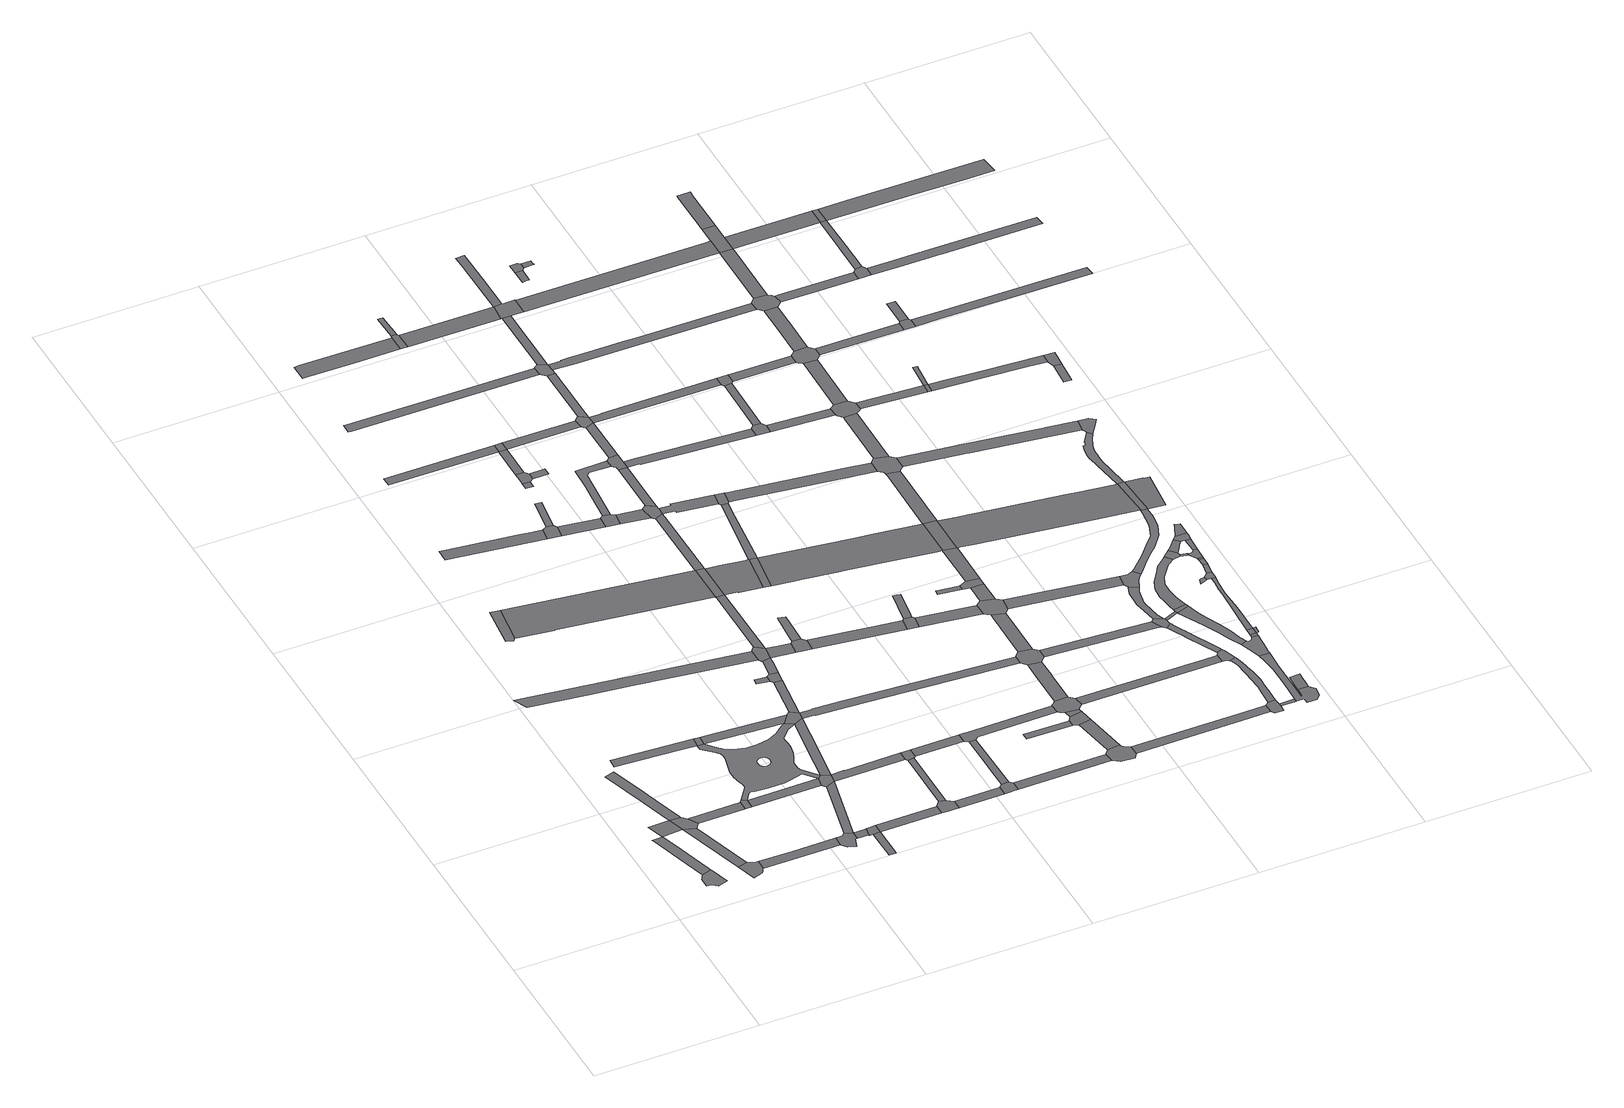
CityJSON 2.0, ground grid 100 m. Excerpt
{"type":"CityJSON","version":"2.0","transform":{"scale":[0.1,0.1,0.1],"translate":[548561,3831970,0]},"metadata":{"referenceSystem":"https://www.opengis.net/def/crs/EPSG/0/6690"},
"CityObjects":{
"road1":{"type":"Road","geometry":[{"type":"MultiSurface","lod":"1","boundaries":[[[0,1,2,3,4,5,6,7,8,9,10,11]]]}]},
"road2":{"type":"Road","attributes":{"RoadStructureAttribute.sectionType":"1"},"geometry":[{"type":"MultiSurface","lod":"1","boundaries":[[[12,13,14,15,16,17,18,19,2,1]]]}]},
"road3":{"type":"Road","attributes":{"RoadStructureAttribute.sectionType":"1"},"geometry":[{"type":"MultiSurface","lod":"1","boundaries":[[[20,21,15,22,23]]]}]},
"road4":{"type":"Road","attributes":{"RoadStructureAttribute.sectionType":"1"},"geometry":[{"type":"MultiSurface","lod":"1","boundaries":[[[24,25,26,27,28,29,30,31,20,32]]]}]},
"road5":{"type":"Road","attributes":{"RoadStructureAttribute.sectionType":"1"},"geometry":[{"type":"MultiSurface","lod":"1","boundaries":[[[23,33,34,35]]]}]},
"road6":{"type":"Road","geometry":[{"type":"MultiSurface","lod":"1","boundaries":[[[20,23,35,36,37,38,39,32]]]}]},
"road7":{"type":"Road","geometry":[{"type":"MultiSurface","lod":"1","boundaries":[[[40,41,42,34,33,43,44,45,46,47,48]]]}]},
"road8":{"type":"Road","attributes":{"RoadStructureAttribute.sectionType":"1"},"geometry":[{"type":"MultiSurface","lod":"1","boundaries":[[[49,50,39,38,51,52]]]}]},
"road9":{"type":"Road","attributes":{"RoadStructureAttribute.sectionType":"1"},"geometry":[{"type":"MultiSurface","lod":"1","boundaries":[[[53,54,55,56,57,58]]]}]},
"road10":{"type":"Road","attributes":{"RoadStructureAttribute.sectionType":"1"},"geometry":[{"type":"MultiSurface","lod":"1","boundaries":[[[59,60,48,47,61,62]]]}]},
"road11":{"type":"Road","geometry":[{"type":"MultiSurface","lod":"1","boundaries":[[[63,52,51,64,65]]]}]},
"road12":{"type":"Road","geometry":[{"type":"MultiSurface","lod":"1","boundaries":[[[66,67,68,69,70,71,72]]]}]},
"road13":{"type":"Road","geometry":[{"type":"MultiSurface","lod":"1","boundaries":[[[58,57,73,74]]]}]},
"road14":{"type":"Road","geometry":[{"type":"MultiSurface","lod":"1","boundaries":[[[75,76,62,61,77,78,79,80,81]]]}]},
"road15":{"type":"Road","attributes":{"RoadStructureAttribute.sectionType":"1"},"geometry":[{"type":"MultiSurface","lod":"1","boundaries":[[[82,65,64,83,84]]]}]},
"road16":{"type":"Road","attributes":{"RoadStructureAttribute.sectionType":"1"},"geometry":[{"type":"MultiSurface","lod":"1","boundaries":[[[85,86,87,88,89,90,91,92,93,94,95,96,97,98,99]]]}]},
"road17":{"type":"Road","attributes":{"RoadStructureAttribute.sectionType":"1"},"geometry":[{"type":"MultiSurface","lod":"1","boundaries":[[[81,80,100,101]]]}]},
"road18":{"type":"Road","geometry":[{"type":"MultiSurface","lod":"1","boundaries":[[[102,103,104,105]]]}]},
"road19":{"type":"Road","attributes":{"RoadStructureAttribute.sectionType":"1"},"geometry":[{"type":"MultiSurface","lod":"1","boundaries":[[[57,106,107,108,109,110,111,112,113,114,115,116,117,118,63,65,119,120,121,122,123,124,125,126,127,128,84,129,130,131,132,133,134,135,136,137,138,139,140,141,142,143,144,145,146,147,148,149,150,151,73],[152,153,154,155,156,157,158,159,160,161,162,163,164,165,166,167,168,169,170,171,172,173,174,175,176,177,178,179,180,181]]]}]},
"road20":{"type":"Road","attributes":{"RoadStructureAttribute.sectionType":"1"},"geometry":[{"type":"MultiSurface","lod":"1","boundaries":[[[182,183,75,81]]]}]},
"road21":{"type":"Road","geometry":[{"type":"MultiSurface","lod":"1","boundaries":[[[184,185,186,187,101,100,188,189,190,102,105,191]]]}]},
"road22":{"type":"Road","attributes":{"RoadStructureAttribute.sectionType":"1"},"geometry":[{"type":"MultiSurface","lod":"1","boundaries":[[[192,74,73,193,194,195,196,197,143,198]]]}]},
"road23":{"type":"Road","geometry":[{"type":"MultiSurface","lod":"1","boundaries":[[[129,84,83,183,182,199]]]}]},
"road24":{"type":"Road","attributes":{"RoadStructureAttribute.sectionType":"1"},"geometry":[{"type":"MultiSurface","lod":"1","boundaries":[[[200,201,202,203,204,205,206,207,208,209]]]}]},
"road25":{"type":"Road","attributes":{"RoadStructureAttribute.sectionType":"1"},"geometry":[{"type":"MultiSurface","lod":"1","boundaries":[[[191,105,210,211]]]}]},
"road26":{"type":"Road","attributes":{"RoadStructureAttribute.sectionType":"1"},"geometry":[{"type":"MultiSurface","lod":"1","boundaries":[[[212,72,71,213,214,215,216,217]]]}]},
"road27":{"type":"Road","attributes":{"RoadStructureAttribute.sectionType":"1"},"geometry":[{"type":"MultiSurface","lod":"1","boundaries":[[[218,219,220,142,221,222,129,199]]]}]},
"road28":{"type":"Road","geometry":[{"type":"MultiSurface","lod":"1","boundaries":[[[223,198,143,142,220,224]]]}]},
"road29":{"type":"Road","attributes":{"RoadStructureAttribute.sectionType":"1"},"geometry":[{"type":"MultiSurface","lod":"1","boundaries":[[[225,226,199,182,227,228,229,230,231]]]}]},
"road30":{"type":"Road","attributes":{"RoadStructureAttribute.sectionType":"1"},"geometry":[{"type":"MultiSurface","lod":"1","boundaries":[[[232,233,234,235]]]}]},
"road31":{"type":"Road","geometry":[{"type":"MultiSurface","lod":"1","boundaries":[[[236,237,238,239]]]}]},
"road32":{"type":"Road","attributes":{"RoadStructureAttribute.sectionType":"1"},"geometry":[{"type":"MultiSurface","lod":"1","boundaries":[[[240,223,224,241]]]}]},
"road33":{"type":"Road","geometry":[{"type":"MultiSurface","lod":"1","boundaries":[[[242,209,208,243,244,245]]]}]},
"road34":{"type":"Road","geometry":[{"type":"MultiSurface","lod":"1","boundaries":[[[246,211,210,247,248,249,250,251]]]}]},
"road35":{"type":"Road","geometry":[{"type":"MultiSurface","lod":"1","boundaries":[[[252,239,238,240,241,253]]]}]},
"road36":{"type":"Road","geometry":[{"type":"MultiSurface","lod":"1","boundaries":[[[254,255,242,245]]]}]},
"road37":{"type":"Road","attributes":{"RoadStructureAttribute.sectionType":"1"},"geometry":[{"type":"MultiSurface","lod":"1","boundaries":[[[256,257,246,251]]]}]},
"road38":{"type":"Road","attributes":{"RoadStructureAttribute.sectionType":"1"},"geometry":[{"type":"MultiSurface","lod":"1","boundaries":[[[258,259,260,261,252,253]]]}]},
"road39":{"type":"Road","geometry":[{"type":"MultiSurface","lod":"1","boundaries":[[[262,263,99,98,264,260,259,265]]]}]},
"road40":{"type":"Road","geometry":[{"type":"MultiSurface","lod":"1","boundaries":[[[231,230,257,256,266,267,268]]]}]},
"road41":{"type":"Road","attributes":{"RoadStructureAttribute.sectionType":"1"},"geometry":[{"type":"MultiSurface","lod":"1","boundaries":[[[244,243,269,270]]]}]},
"road42":{"type":"Road","geometry":[{"type":"MultiSurface","lod":"1","boundaries":[[[271,272,273,274,275,276,277,278]]]}]},
"road43":{"type":"Road","attributes":{"RoadStructureAttribute.sectionType":"1"},"geometry":[{"type":"MultiSurface","lod":"1","boundaries":[[[250,249,279,280]]]}]},
"road44":{"type":"Road","attributes":{"RoadStructureAttribute.sectionType":"1"},"geometry":[{"type":"MultiSurface","lod":"1","boundaries":[[[281,282,283,284,285,286,287,288]]]}]},
"road45":{"type":"Road","attributes":{"RoadStructureAttribute.sectionType":"1"},"geometry":[{"type":"MultiSurface","lod":"1","boundaries":[[[289,290,271,278,291,292,293]]]}]},
"road46":{"type":"Road","attributes":{"RoadStructureAttribute.sectionType":"1"},"geometry":[{"type":"MultiSurface","lod":"1","boundaries":[[[294,265,259,295,296,297,298]]]}]},
"road47":{"type":"Road","attributes":{"RoadStructureAttribute.sectionType":"1"},"geometry":[{"type":"MultiSurface","lod":"1","boundaries":[[[216,299,262,265,300,301]]]}]},
"road48":{"type":"Road","attributes":{"RoadStructureAttribute.sectionType":"1"},"geometry":[{"type":"MultiSurface","lod":"1","boundaries":[[[234,289,293,302]]]}]},
"road49":{"type":"Road","geometry":[{"type":"MultiSurface","lod":"1","boundaries":[[[235,234,302,303]]]}]},
"road50":{"type":"Road","attributes":{"RoadStructureAttribute.sectionType":"1"},"geometry":[{"type":"MultiSurface","lod":"1","boundaries":[[[304,305,292,291]]]}]},
"road51":{"type":"Road","geometry":[{"type":"MultiSurface","lod":"1","boundaries":[[[306,307,308,270,269,309,310,311,312,313]]]}]},
"road52":{"type":"Road","geometry":[{"type":"MultiSurface","lod":"1","boundaries":[[[268,267,314,315,316]]]}]},
"road53":{"type":"Road","attributes":{"RoadStructureAttribute.sectionType":"1"},"geometry":[{"type":"MultiSurface","lod":"1","boundaries":[[[317,318,319,320,321,322]]]}]},
"road54":{"type":"Road","geometry":[{"type":"MultiSurface","lod":"1","boundaries":[[[217,216,301,323,324]]]}]},
"road55":{"type":"Road","geometry":[{"type":"MultiSurface","lod":"1","boundaries":[[[325,326,298,297,327,328,329,330,331,332,333]]]}]},
"road56":{"type":"Road","geometry":[{"type":"MultiSurface","lod":"1","boundaries":[[[334,280,279,335,336,337,338,339]]]}]},
"road57":{"type":"Road","geometry":[{"type":"MultiSurface","lod":"1","boundaries":[[[340,341,342,343,344,345,325,333]]]}]},
"road58":{"type":"Road","attributes":{"RoadStructureAttribute.sectionType":"1"},"geometry":[{"type":"MultiSurface","lod":"1","boundaries":[[[311,310,346,347]]]}]},
"road59":{"type":"Road","attributes":{"RoadStructureAttribute.sectionType":"1"},"geometry":[{"type":"MultiSurface","lod":"1","boundaries":[[[348,349,350,334,339,351]]]}]},
"road60":{"type":"Road","attributes":{"RoadStructureAttribute.sectionType":"1"},"geometry":[{"type":"MultiSurface","lod":"1","boundaries":[[[352,353,354,355,217,324]]]}]},
"road61":{"type":"Road","attributes":{"RoadStructureAttribute.sectionType":"1"},"geometry":[{"type":"MultiSurface","lod":"1","boundaries":[[[356,357,358,359,360,361,306,313,362,363,364]]]}]},
"road62":{"type":"Road","attributes":{"RoadStructureAttribute.sectionType":"1"},"geometry":[{"type":"MultiSurface","lod":"1","boundaries":[[[365,366,323,301,367,368,369,370,371,372,373]]]}]},
"road63":{"type":"Road","geometry":[{"type":"MultiSurface","lod":"1","boundaries":[[[374,375,376,377,288,287,378,379]]]}]},
"road64":{"type":"Road","attributes":{"RoadStructureAttribute.sectionType":"1"},"geometry":[{"type":"MultiSurface","lod":"1","boundaries":[[[380,303,302,381,382,383]]]}]},
"road65":{"type":"Road","geometry":[{"type":"MultiSurface","lod":"1","boundaries":[[[384,347,346,385,354,353,386,387,388]]]}]},
"road66":{"type":"Road","geometry":[{"type":"MultiSurface","lod":"1","boundaries":[[[389,390,391,376,375]]]}]},
"road67":{"type":"Road","attributes":{"RoadStructureAttribute.sectionType":"1"},"geometry":[{"type":"MultiSurface","lod":"1","boundaries":[[[392,393,394,395,396,397,224,220,398,399,400,401,402,403,404,405]]]}]},
"road68":{"type":"Road","attributes":{"RoadStructureAttribute.sectionType":"1"},"geometry":[{"type":"MultiSurface","lod":"1","boundaries":[[[406,384,388,407,408]]]}]},
"road69":{"type":"Road","geometry":[{"type":"MultiSurface","lod":"1","boundaries":[[[373,372,409,410]]]}]},
"road70":{"type":"Road","attributes":{"RoadStructureAttribute.sectionType":"1"},"geometry":[{"type":"MultiSurface","lod":"1","boundaries":[[[411,412,413,330,329,414,415]]]}]},
"road71":{"type":"Road","geometry":[{"type":"MultiSurface","lod":"1","boundaries":[[[416,417,356,364,418,406,408,419,420]]]}]},
"road72":{"type":"Road","attributes":{"RoadStructureAttribute.sectionType":"1"},"geometry":[{"type":"MultiSurface","lod":"1","boundaries":[[[338,337,421,422]]]}]},
"road73":{"type":"Road","attributes":{"RoadStructureAttribute.sectionType":"1"},"geometry":[{"type":"MultiSurface","lod":"1","boundaries":[[[423,424,386,353,425,426,427,428,429]]]}]},
"road74":{"type":"Road","attributes":{"RoadStructureAttribute.sectionType":"1"},"geometry":[{"type":"MultiSurface","lod":"1","boundaries":[[[430,431,316,315,348,351,432,433,434]]]}]},
"road75":{"type":"Road","attributes":{"RoadStructureAttribute.sectionType":"1"},"geometry":[{"type":"MultiSurface","lod":"1","boundaries":[[[435,436,416,420]]]}]},
"road76":{"type":"Road","attributes":{"RoadStructureAttribute.sectionType":"1"},"geometry":[{"type":"MultiSurface","lod":"1","boundaries":[[[437,373,410,438,439]]]}]},
"road77":{"type":"Road","geometry":[{"type":"MultiSurface","lod":"1","boundaries":[[[440,383,382,436,435,441]]]}]},
"road78":{"type":"Road","attributes":{"RoadStructureAttribute.sectionType":"1"},"geometry":[{"type":"MultiSurface","lod":"1","boundaries":[[[379,378,442,443]]]}]},
"road79":{"type":"Road","attributes":{"RoadStructureAttribute.sectionType":"1"},"geometry":[{"type":"MultiSurface","lod":"1","boundaries":[[[444,445,440,441,446,447]]]}]},
"road80":{"type":"Road","attributes":{"RoadStructureAttribute.sectionType":"1"},"geometry":[{"type":"MultiSurface","lod":"1","boundaries":[[[448,449,450,451,452]]]}]},
"road81":{"type":"Road","geometry":[{"type":"MultiSurface","lod":"1","boundaries":[[[429,428,437,439,453,454]]]}]},
"road82":{"type":"Road","geometry":[{"type":"MultiSurface","lod":"1","boundaries":[[[455,456,457,322,321,444,447,458,459]]]}]},
"road83":{"type":"Road","geometry":[{"type":"MultiSurface","lod":"1","boundaries":[[[460,415,414,461,462,463]]]}]},
"road84":{"type":"Road","geometry":[{"type":"MultiSurface","lod":"1","boundaries":[[[464,465,466,467,468,460,463]]]}]},
"road85":{"type":"Road","attributes":{"RoadStructureAttribute.sectionType":"1"},"geometry":[{"type":"MultiSurface","lod":"1","boundaries":[[[469,455,459,470]]]}]},
"road86":{"type":"Road","geometry":[{"type":"MultiSurface","lod":"1","boundaries":[[[471,472,473,474,475,476,422,421,477,478,479,480,481,482,483]]]}]},
"road87":{"type":"Road","attributes":{"RoadStructureAttribute.sectionType":"1"},"geometry":[{"type":"MultiSurface","lod":"1","boundaries":[[[484,485,486,475,474]]]}]},
"road88":{"type":"Road","attributes":{"RoadStructureAttribute.sectionType":"1"},"geometry":[{"type":"MultiSurface","lod":"1","boundaries":[[[487,488,419,408,489,490,491,492,493]]]}]},
"road89":{"type":"Road","geometry":[{"type":"MultiSurface","lod":"1","boundaries":[[[494,495,496,497,452,451,485,484]]]}]},
"road90":{"type":"Road","attributes":{"RoadStructureAttribute.sectionType":"1"},"geometry":[{"type":"MultiSurface","lod":"1","boundaries":[[[498,499,495,494,500]]]}]},
"road91":{"type":"Road","attributes":{"RoadStructureAttribute.sectionType":"1"},"geometry":[{"type":"MultiSurface","lod":"1","boundaries":[[[501,502,410,409,503,504,505,506,507,508,509,510,511]]]}]},
"road92":{"type":"Road","geometry":[{"type":"MultiSurface","lod":"1","boundaries":[[[512,513,514,515,516,517,434,433,518,498,500,519,520,521,522]]]}]},
"road93":{"type":"Road","attributes":{"RoadStructureAttribute.sectionType":"1"},"geometry":[{"type":"MultiSurface","lod":"1","boundaries":[[[462,461,523,524]]]}]},
"road94":{"type":"Road","geometry":[{"type":"MultiSurface","lod":"1","boundaries":[[[525,526,527,528,443,442,469,470,529,530,531,532]]]}]},
"road95":{"type":"Road","attributes":{"RoadStructureAttribute.sectionType":"1"},"geometry":[{"type":"MultiSurface","lod":"1","boundaries":[[[533,534,535,536,515,514,537,538,539,540,541]]]}]},
"road96":{"type":"Road","attributes":{"RoadStructureAttribute.sectionType":"1"},"geometry":[{"type":"MultiSurface","lod":"1","boundaries":[[[542,543,544,545,546,528,527]]]}]},
"road97":{"type":"Road","attributes":{"RoadStructureAttribute.sectionType":"1"},"geometry":[{"type":"MultiSurface","lod":"1","boundaries":[[[547,548,549,441,435,550,551,552,553,554,555]]]}]},
"road98":{"type":"Road","geometry":[{"type":"MultiSurface","lod":"1","boundaries":[[[556,557,405,404,558,533,541,559,560,561,562,563,564]]]}]},
"road99":{"type":"Road","geometry":[{"type":"MultiSurface","lod":"1","boundaries":[[[565,566,567,568]]]}]},
"road100":{"type":"Road","attributes":{"RoadStructureAttribute.sectionType":"1"},"geometry":[{"type":"MultiSurface","lod":"1","boundaries":[[[569,570,556,564,571,572]]]}]},
"road101":{"type":"Road","attributes":{"RoadStructureAttribute.sectionType":"1"},"geometry":[{"type":"MultiSurface","lod":"1","boundaries":[[[573,574,454,453,575,576,577,578,579]]]}]},
"road102":{"type":"Road","geometry":[{"type":"MultiSurface","lod":"1","boundaries":[[[580,524,523,581,569,572,582,583,584]]]}]},
"road103":{"type":"Road","attributes":{"RoadStructureAttribute.sectionType":"1"},"geometry":[{"type":"MultiSurface","lod":"1","boundaries":[[[585,586,587,588,589,590]]]}]},
"road104":{"type":"Road","attributes":{"RoadStructureAttribute.sectionType":"1"},"geometry":[{"type":"MultiSurface","lod":"1","boundaries":[[[591,580,584,592]]]}]},
"road105":{"type":"Road","geometry":[{"type":"MultiSurface","lod":"1","boundaries":[[[593,568,567,591,592,594]]]}]},
"road106":{"type":"Road","attributes":{"RoadStructureAttribute.sectionType":"1"},"geometry":[{"type":"MultiSurface","lod":"1","boundaries":[[[595,596,590,589,597,598]]]}]},
"road107":{"type":"Road","geometry":[{"type":"MultiSurface","lod":"1","boundaries":[[[599,493,492,600,601,602]]]}]},
"road108":{"type":"Road","geometry":[{"type":"MultiSurface","lod":"1","boundaries":[[[603,604,605,606,598,597]]]}]},
"road109":{"type":"Road","attributes":{"RoadStructureAttribute.sectionType":"1"},"geometry":[{"type":"MultiSurface","lod":"1","boundaries":[[[510,607,608,609,610,593,594,611,612]]]}]},
"road110":{"type":"Road","attributes":{"RoadStructureAttribute.sectionType":"1"},"geometry":[{"type":"MultiSurface","lod":"1","boundaries":[[[613,483,482,614,615,616]]]}]},
"road111":{"type":"Road","attributes":{"RoadStructureAttribute.sectionType":"1"},"geometry":[{"type":"MultiSurface","lod":"1","boundaries":[[[617,599,602,618]]]}]},
"road112":{"type":"Road","attributes":{"RoadStructureAttribute.sectionType":"1"},"geometry":[{"type":"MultiSurface","lod":"1","boundaries":[[[619,620,621,622,623,624,625,626,459,458,627,628,629,630,631]]]}]},
"road113":{"type":"Road","geometry":[{"type":"MultiSurface","lod":"1","boundaries":[[[511,510,612,632,633]]]}]},
"road114":{"type":"Road","attributes":{"RoadStructureAttribute.sectionType":"1"},"geometry":[{"type":"MultiSurface","lod":"1","boundaries":[[[634,522,521,635,636,637]]]}]},
"road115":{"type":"Road","geometry":[{"type":"MultiSurface","lod":"1","boundaries":[[[555,554,617,618,638,639]]]}]},
"road116":{"type":"Road","attributes":{"RoadStructureAttribute.sectionType":"1"},"geometry":[{"type":"MultiSurface","lod":"1","boundaries":[[[640,562,561,641,642,643,644]]]}]},
"road117":{"type":"Road","attributes":{"RoadStructureAttribute.sectionType":"1"},"geometry":[{"type":"MultiSurface","lod":"1","boundaries":[[[645,646,511,633,647,648,649]]]}]},
"road118":{"type":"Road","attributes":{"RoadStructureAttribute.sectionType":"1"},"geometry":[{"type":"MultiSurface","lod":"1","boundaries":[[[650,601,600,651,652]]]}]},
"road119":{"type":"Road","attributes":{"RoadStructureAttribute.sectionType":"1"},"geometry":[{"type":"MultiSurface","lod":"1","boundaries":[[[653,583,582,654,655,656,657]]]}]},
"road120":{"type":"Road","geometry":[{"type":"MultiSurface","lod":"1","boundaries":[[[658,579,578,659,660,645,649,661,662,663,664]]]}]},
"road121":{"type":"Road","attributes":{"RoadStructureAttribute.sectionType":"1"},"geometry":[{"type":"MultiSurface","lod":"1","boundaries":[[[665,532,531,666,667,668]]]}]},
"road122":{"type":"Road","attributes":{"RoadStructureAttribute.sectionType":"1"},"geometry":[{"type":"MultiSurface","lod":"1","boundaries":[[[669,639,638,670,671,672]]]}]},
"road123":{"type":"Road","attributes":{"RoadStructureAttribute.sectionType":"1"},"geometry":[{"type":"MultiSurface","lod":"1","boundaries":[[[673,674,658,664,675,676]]]}]},
"road124":{"type":"Road","geometry":[{"type":"MultiSurface","lod":"1","boundaries":[[[677,678,616,615,679,680,681,682,683]]]}]},
"road125":{"type":"Road","geometry":[{"type":"MultiSurface","lod":"1","boundaries":[[[684,685,686,652,651,687,688,673,676,689,690,691,692,693,694,695]]]}]},
"road126":{"type":"Road","geometry":[{"type":"MultiSurface","lod":"1","boundaries":[[[696,644,643,697,698,699,700,701,702,703]]]}]},
"road127":{"type":"Road","attributes":{"RoadStructureAttribute.sectionType":"1"},"geometry":[{"type":"MultiSurface","lod":"1","boundaries":[[[704,705,706,707,708,709,710,711,712,713,714,715,716,717,718,719,720,721,722,723,724,725,726,678,677]]]}]},
"road128":{"type":"Road","attributes":{"RoadStructureAttribute.sectionType":"1"},"geometry":[{"type":"MultiSurface","lod":"1","boundaries":[[[727,728,684,695,729,730]]]}]},
"road129":{"type":"Road","attributes":{"RoadStructureAttribute.sectionType":"1"},"geometry":[{"type":"MultiSurface","lod":"1","boundaries":[[[731,732,733,734,735,736,737,738,739,740,698,697,741,742,743,744,745,746,747]]]}]},
"road130":{"type":"Road","attributes":{"RoadStructureAttribute.sectionType":"1"},"geometry":[{"type":"MultiSurface","lod":"1","boundaries":[[[748,749,750,751,752,753,754,696,703,755,756,757,758,759,760,761,762,763]]]}]},
"road131":{"type":"Road","geometry":[{"type":"MultiSurface","lod":"1","boundaries":[[[683,682,764,765]]]}]},
"road132":{"type":"Road","geometry":[{"type":"MultiSurface","lod":"1","boundaries":[[[766,767,768,769,747,746,770,771,637,636,772,773,717,716]]]}]},
"road133":{"type":"Road","attributes":{"RoadStructureAttribute.sectionType":"1"},"geometry":[{"type":"MultiSurface","lod":"1","boundaries":[[[774,703,702,775]]]}]},
"road134":{"type":"Road","geometry":[{"type":"MultiSurface","lod":"1","boundaries":[[[776,777,778,672,671,779,727,730,780,781,782,783,784,785,786]]]}]},
"road135":{"type":"Road","attributes":{"RoadStructureAttribute.sectionType":"1"},"geometry":[{"type":"MultiSurface","lod":"1","boundaries":[[[787,788,789,790,791,632,612,792,793,794,795,796,797]]]}]},
"road136":{"type":"Road","geometry":[{"type":"MultiSurface","lod":"1","boundaries":[[[798,799,657,656,800,748,763,801,802,803]]]}]},
"road137":{"type":"Road","geometry":[{"type":"MultiSurface","lod":"1","boundaries":[[[804,805,774,775,806]]]}]},
"road138":{"type":"Road","attributes":{"RoadStructureAttribute.sectionType":"1"},"geometry":[{"type":"MultiSurface","lod":"1","boundaries":[[[807,808,809,810,811,806,775,812,813,814,815,816,817]]]}]},
"road139":{"type":"Road","attributes":{"RoadStructureAttribute.sectionType":"1"},"geometry":[{"type":"MultiSurface","lod":"1","boundaries":[[[818,819,820,776,786,821,822,823,824]]]}]},
"road140":{"type":"Road","attributes":{"RoadStructureAttribute.sectionType":"1"},"geometry":[{"type":"MultiSurface","lod":"1","boundaries":[[[825,826,827,828,829,830,831,765,764,832,833,834,835,836,837,838,839,840,841,842,843,844,845,846,847,848,849,850]]]}]},
"road141":{"type":"Road","geometry":[{"type":"MultiSurface","lod":"1","boundaries":[[[851,852,841,840]]]}]},
"road142":{"type":"Road","attributes":{"RoadStructureAttribute.sectionType":"1"},"geometry":[{"type":"MultiSurface","lod":"1","boundaries":[[[853,692,691,854,855,856]]]}]},
"road143":{"type":"Road","geometry":[{"type":"MultiSurface","lod":"1","boundaries":[[[857,858,859,860,817,816,861,825,850,862,863,864]]]}]},
"road144":{"type":"Road","geometry":[{"type":"MultiSurface","lod":"1","boundaries":[[[865,866,631,630,867,868,818,824,869,870,871,872,873,874,875,876]]]}]},
"road145":{"type":"Road","attributes":{"RoadStructureAttribute.sectionType":"1"},"geometry":[{"type":"MultiSurface","lod":"1","boundaries":[[[877,878,879,880,881,882,883,884,885,886,805,804,887,888,889,890,891,892,893,894,895]]]}]},
"road146":{"type":"Road","geometry":[{"type":"MultiSurface","lod":"1","boundaries":[[[896,857,864,897]]]}]},
"road147":{"type":"Road","geometry":[{"type":"MultiSurface","lod":"1","boundaries":[[[898,896,897,899]]]}]},
"road148":{"type":"Road","geometry":[{"type":"MultiSurface","lod":"1","boundaries":[[[900,899,897,901]]]}]},
"road149":{"type":"Road","attributes":{"RoadStructureAttribute.sectionType":"1"},"geometry":[{"type":"MultiSurface","lod":"1","boundaries":[[[667,902,865,876,903,904]]]}]},
"road150":{"type":"Road","attributes":{"RoadStructureAttribute.sectionType":"1"},"geometry":[{"type":"MultiSurface","lod":"1","boundaries":[[[905,906,907,908,909,663,662,910,911,912,913,914,915,916]]]}]},
"road151":{"type":"Road","attributes":{"RoadStructureAttribute.sectionType":"1"},"geometry":[{"type":"MultiSurface","lod":"1","boundaries":[[[917,918,919,920,921,922,923,798,803,924,925,926,927,928,929,930,931,932,933,934,935,936]]]}]},
"road152":{"type":"Road","geometry":[{"type":"MultiSurface","lod":"1","boundaries":[[[937,938,939,940,941,942,898,899,943,944,945,946,947,948,949]]]}]},
"road153":{"type":"Road","geometry":[{"type":"MultiSurface","lod":"1","boundaries":[[[950,951,952,953,954,955,956]]]}]},
"road154":{"type":"Road","geometry":[{"type":"MultiSurface","lod":"1","boundaries":[[[856,855,957,958]]]}]},
"road155":{"type":"Road","attributes":{"RoadStructureAttribute.sectionType":"1"},"geometry":[{"type":"MultiSurface","lod":"1","boundaries":[[[959,783,782,960,961,962]]]}]},
"road156":{"type":"Road","geometry":[{"type":"MultiSurface","lod":"1","boundaries":[[[963,877,895,964,965,966]]]}]},
"road157":{"type":"Road","geometry":[{"type":"MultiSurface","lod":"1","boundaries":[[[967,668,667,904,968,969]]]}]},
"road158":{"type":"Road","geometry":[{"type":"MultiSurface","lod":"1","boundaries":[[[970,971,856,958]]]}]},
"road159":{"type":"Road","geometry":[{"type":"MultiSurface","lod":"1","boundaries":[[[972,950,956,937,949,973]]]}]},
"road160":{"type":"Road","attributes":{"RoadStructureAttribute.sectionType":"1"},"geometry":[{"type":"MultiSurface","lod":"1","boundaries":[[[965,964,974,975,976]]]}]},
"road161":{"type":"Road","attributes":{"RoadStructureAttribute.sectionType":"1"},"geometry":[{"type":"MultiSurface","lod":"1","boundaries":[[[977,978,963,966,979,980,981,982]]]}]},
"road162":{"type":"Road","geometry":[{"type":"MultiSurface","lod":"1","boundaries":[[[983,972,973,984]]]}]},
"road163":{"type":"Road","attributes":{"RoadStructureAttribute.sectionType":"1"},"geometry":[{"type":"MultiSurface","lod":"1","boundaries":[[[985,986,987,967,969,988,989,990]]]}]},
"road164":{"type":"Road","geometry":[{"type":"MultiSurface","lod":"1","boundaries":[[[991,983,984,992]]]}]},
"road165":{"type":"Road","geometry":[{"type":"MultiSurface","lod":"1","boundaries":[[[993,994,995,976,975,996,997,998]]]}]},
"road166":{"type":"Road","attributes":{"RoadStructureAttribute.sectionType":"1"},"geometry":[{"type":"MultiSurface","lod":"1","boundaries":[[[996,991,992,997]]]}]},
"road167":{"type":"Road","attributes":{"RoadStructureAttribute.sectionType":"1"},"geometry":[{"type":"MultiSurface","lod":"1","boundaries":[[[999,873,872,1000,1001,1002,1003]]]}]},
"road168":{"type":"Road","geometry":[{"type":"MultiSurface","lod":"1","boundaries":[[[1004,977,982,1005,1006,1007,1008,1009,1010]]]}]},
"road169":{"type":"Road","geometry":[{"type":"MultiSurface","lod":"1","boundaries":[[[1007,1011,993,998,1012,1008]]]}]},
"road170":{"type":"Road","attributes":{"RoadStructureAttribute.sectionType":"1"},"geometry":[{"type":"MultiSurface","lod":"1","boundaries":[[[1013,1014,1004,1010,1015,1016]]]}]},
"road171":{"type":"Road","geometry":[{"type":"MultiSurface","lod":"1","boundaries":[[[1017,797,796,917,936,1018]]]}]},
"road172":{"type":"Road","attributes":{"RoadStructureAttribute.sectionType":"1"},"geometry":[{"type":"MultiSurface","lod":"1","boundaries":[[[1019,1020,1018,936,1021,1022]]]}]},
"road173":{"type":"Road","attributes":{"RoadStructureAttribute.sectionType":"1"},"geometry":[{"type":"MultiSurface","lod":"1","boundaries":[[[1023,1024,1025,1026,1027,1028,1029,1030,1031,1032,1033,1034,1035,1036,1037,797,1017,1038,1039,1040,1041,1042,1043,1044,1045,1046,1047,1048,1049,1050]]]}]},
"road174":{"type":"Road","geometry":[{"type":"MultiSurface","lod":"1","boundaries":[[[1051,962,961,1052,1053,1054]]]}]},
"road175":{"type":"Road","attributes":{"RoadStructureAttribute.sectionType":"1"},"geometry":[{"type":"MultiSurface","lod":"1","boundaries":[[[1055,968,904,1056,1057,1058,1059]]]}]},
"road176":{"type":"Road","geometry":[{"type":"MultiSurface","lod":"1","boundaries":[[[1060,1061,1051,1054]]]}]},
"road177":{"type":"Road","attributes":{"RoadStructureAttribute.sectionType":"1"},"geometry":[{"type":"MultiSurface","lod":"1","boundaries":[[[1062,1063,1064,958,957,1065,1066,1067,1068]]]}]},
"road178":{"type":"Road","geometry":[{"type":"MultiSurface","lod":"1","boundaries":[[[1069,1070,1003,1002,1071,1072]]]}]},
"road179":{"type":"Road","geometry":[{"type":"MultiSurface","lod":"1","boundaries":[[[916,915,1073,1074,1023,1050,1075,1076,1077,1078,1079]]]}]},
"road180":{"type":"Road","attributes":{"RoadStructureAttribute.sectionType":"1"},"geometry":[{"type":"MultiSurface","lod":"1","boundaries":[[[1058,1080,1070,1069,1081,1082]]]}]},
"road181":{"type":"Road","geometry":[{"type":"MultiSurface","lod":"1","boundaries":[[[1059,1058,1082,1083]]]}]},
"road182":{"type":"Road","geometry":[{"type":"MultiSurface","lod":"1","boundaries":[[[1084,1085,1086,1087]]]}]},
"road183":{"type":"Road","geometry":[{"type":"MultiSurface","lod":"1","boundaries":[[[1068,1067,1084,1087,1088,1089]]]}]},
"road184":{"type":"Road","attributes":{"RoadStructureAttribute.sectionType":"1"},"geometry":[{"type":"MultiSurface","lod":"1","boundaries":[[[1090,1091,1053,1052,1092,1093,1094]]]}]},
"road185":{"type":"Road","attributes":{"RoadStructureAttribute.sectionType":"1"},"geometry":[{"type":"MultiSurface","lod":"1","boundaries":[[[1095,1096,1097,1072,1071,1098,1099,1100,1101,1102]]]}]},
"road186":{"type":"Road","attributes":{"RoadStructureAttribute.sectionType":"1"},"geometry":[{"type":"MultiSurface","lod":"1","boundaries":[[[1103,1083,1082,1104,1105,1106,1107,1108,1109,1110,1111,1112]]]}]}
},
"vertices":[
[341,299,0],[337,311,0],[278,292,0],[272,282,0],[262,266,0],[256,256,0],[256,195,0],[281,195,0],[294,186,0],[303,179,0],[315,170,0],[375,188,0],
[327,341,0],[312,388,0],[267,536,0],[223,677,0],[160,674,0],[162,667,0],[180,610,0],[223,473,0],
[318,789,0],[189,785,0],[246,681,0],[350,687,0],
[380,796,0],[321,983,0],[322,983,0],[317,998,0],[285,1100,0],[225,1292,0],[167,1274,0],[258,982,0],[383,785,0],
[480,267,0],[539,285,0],[422,662,0],
[428,671,0],[440,687,0],[447,696,0],[414,757,0],
[576,263,0],[562,271,0],[551,277,0],[518,146,0],[576,164,0],[583,175,0],[592,191,0],[597,199,0],[597,263,0],
[430,757,0],[429,757,0],[730,697,0],[729,759,0],
[250,1389,0],[246,1329,0],[495,1313,0],[678,1301,0],[730,1297,0],[734,1357,0],
[804,261,0],[783,262,0],[1061,198,0],[1062,261,0],
[743,778,0],[770,697,0],[770,759,0],
[212,2808,0],[185,2559,0],[184,2550,0],[223,2535,0],[230,2543,0],[237,2552,0],[271,2800,0],
[769,1294,0],[773,1354,0],
[1122,279,0],[1102,261,0],[1089,164,0],[1134,148,0],[1155,209,0],[1168,209,0],[1169,261,0],
[782,759,0],[1189,700,0],[1200,760,0],
[1334,1895,0],[1332,1895,0],[28,2072,0],[2,2076,0],[43,1991,0],[390,1944,0],[640,1910,0],[848,1881,0],[850,1881,0],[961,1866,0],[962,1866,0],[1321,1816,0],[1333,1814,0],[1345,1813,0],[1345,1894,0],
[1236,208,0],[1245,260,0],
[1261,202,0],[1262,4,0],[1305,5,0],[1304,202,0],
[731,1271,0],[731,1262,0],[794,1203,0],[814,1180,0],[820,1163,0],[820,1135,0],[803,1068,0],[793,1020,0],[791,965,0],[802,913,0],[806,896,0],[810,878,0],[805,863,0],[805,810,0],[818,815,0],[843,811,0],[921,804,0],[1018,805,0],[1053,813,0],[1097,825,0],[1110,828,0],[1128,833,0],[1139,832,0],[1222,778,0],[1146,873,0],[1139,891,0],[1137,936,0],[1151,969,0],[1173,1019,0],[1175,1032,0],[1180,1057,0],[1183,1076,0],[1182,1105,0],[1180,1130,0],[1180,1149,0],[1234,1207,0],[1287,1233,0],[1237,1264,0],[1211,1247,0],[1161,1204,0],[1102,1178,0],[1029,1165,0],[964,1164,0],[894,1184,0],[844,1213,0],[809,1248,0],[976,984,0],[969,989,0],[965,995,0],[964,997,0],[961,1007,0],[961,1017,0],[961,1027,0],[966,1037,0],[971,1040,0],[973,1042,0],[981,1049,0],[988,1052,0],[998,1052,0],[1008,1050,0],[1016,1047,0],[1023,1040,0],[1027,1034,0],[1028,1032,0],[1029,1031,0],[1033,1023,0],[1033,1022,0],[1033,1018,0],[1033,1012,0],[1031,1002,0],[1029,995,0],[1021,987,0],[1014,982,0],[1004,980,0],[996,977,0],[986,980,0],
[1267,701,0],[1208,676,0],
[1261,262,0],[1260,262,0],[1250,262,0],[1245,262,0],[1235,202,0],[1237,202,0],[1239,202,0],[1303,263,0],
[793,1353,0],[776,1294,0],[779,1293,0],[781,1293,0],[790,1293,0],[1235,1264,0],[1280,1322,0],
[1274,760,0],
[710,3328,0],[636,3338,0],[464,3362,0],[447,3364,0],[382,3373,0],[302,3384,0],[191,3399,0],[190,3320,0],[764,3240,0],[776,3318,0],
[1673,204,0],[1673,265,0],
[1355,2651,0],[462,2521,0],[463,2521,0],[1371,2396,0],[1371,2395,0],[1370,2649,0],
[1307,993,0],[1308,993,0],[1343,1258,0],[1286,1228,0],[1251,992,0],
[1303,1340,0],[1350,1311,0],
[1352,760,0],[1352,762,0],[1344,702,0],[1344,699,0],[1685,702,0],[1693,702,0],[1693,762,0],
[190,4088,0],[193,4028,0],[852,4024,0],[852,4084,0],
[1252,1671,0],[1247,1631,0],[1326,1621,0],[1325,1662,0],
[1337,1604,0],[1387,1598,0],
[804,3334,0],[847,3228,0],[858,3307,0],[843,3328,0],
[1702,299,0],[1708,204,0],[1746,204,0],[1779,204,0],[1779,265,0],[1740,293,0],
[1346,1676,0],[1396,1670,0],
[873,3532,0],[833,3538,0],
[1741,692,0],[1706,689,0],
[1408,1764,0],[1412,1799,0],[1362,1790,0],[1359,1772,0],
[1371,1923,0],[1356,1907,0],[1359,1794,0],[1422,1885,0],
[1743,694,0],[1754,703,0],[1754,762,0],
[1095,3194,0],[1100,3273,0],
[847,3721,0],[847,3693,0],[847,3679,0],[870,3676,0],[892,3674,0],[892,3676,0],[892,3678,0],[893,3720,0],
[2052,205,0],[2052,266,0],
[197,5156,0],[166,5156,0],[166,5048,0],[195,5049,0],[448,5047,0],[508,5047,0],[751,5045,0],[752,5153,0],
[849,3806,0],[848,3739,0],[918,3736,0],[918,3783,0],[896,3806,0],
[1498,1874,0],[1426,1797,0],[1490,1789,0],[1556,1782,0],[1564,1863,0],
[1372,2387,0],[1421,2386,0],[1421,2393,0],
[899,4024,0],
[899,4084,0],
[1013,3738,0],[1013,3784,0],
[1121,3288,0],[1119,3286,0],[1116,3284,0],[1109,3192,0],[1176,3182,0],[1187,3262,0],[1163,3281,0],[1164,3282,0],
[1761,703,0],[2047,705,0],[2046,764,0],
[208,4591,0],[192,4590,0],[191,4530,0],[207,4530,0],[1339,4522,0],[1332,4581,0],
[1421,2638,0],[1421,2644,0],
[1580,1877,0],[1580,1875,0],[1584,1780,0],[1614,1776,0],[1649,1771,0],[1654,1850,0],[1653,1851,0],[1633,1874,0],[1631,1876,0],
[2072,285,0],[2081,205,0],[2105,205,0],[2134,205,0],[2134,266,0],[2114,285,0],
[1632,1898,0],[1640,2081,0],[1618,2086,0],[1595,2090,0],[1595,2087,0],[1582,1895,0],
[1351,3158,0],[1338,3241,0],
[2071,687,0],[2072,461,0],[2072,413,0],[2111,685,0],
[1419,3131,0],[1419,3161,0],[1369,3137,0],[1369,3130,0],
[1344,3700,0],[1160,3696,0],[1152,3695,0],[1152,3691,0],[1146,3550,0],[1137,3465,0],[1195,3636,0],[1215,3651,0],[1345,3647,0],
[1655,2609,0],[1496,2631,0],[1436,2391,0],[1497,2383,0],[1497,2378,0],[1500,2377,0],[1502,2377,0],[1637,2358,0],[1671,2607,0],
[793,5157,0],[789,5167,0],[756,5166,0],[753,5157,0],[795,5045,0],[795,5153,0],
[1330,4081,0],[1330,4022,0],[1345,4021,0],[1338,4082,0],
[1368,3268,0],[1359,3148,0],[1423,3214,0],[1420,3214,0],[1420,3231,0],
[783,5328,0],[768,5327,0],[751,5327,0],
[2602,1233,0],[1614,1300,0],[1593,1301,0],[1428,1311,0],[1428,1310,0],[1427,1307,0],[1421,1254,0],[1421,1252,0],[1622,1239,0],[1825,1225,0],[1826,1225,0],[2600,1173,0],[2611,1173,0],[2613,1233,0],
[1368,3602,0],[1419,3268,0],[1419,3602,0],
[1685,2352,0],[1719,2600,0],
[2051,1796,0],[1909,1815,0],[1660,1849,0],[2186,1697,0],[2197,1776,0],
[1368,3719,0],[1368,3717,0],[1368,3628,0],[1420,3654,0],[1419,3719,0],
[2697,207,0],[2689,268,0],
[1495,3218,0],[1495,3205,0],[1495,3151,0],[1495,3138,0],[1728,3106,0],[1731,3105,0],[1742,3184,0],
[2098,765,0],[2081,765,0],[2131,705,0],[2610,709,0],[2608,768,0],
[1418,4023,0],[1367,4000,0],
[1740,3094,0],[1764,2973,0],[1780,3089,0],
[1368,4110,0],[1417,4077,0],
[1354,5041,0],[1363,5150,0],
[1368,4492,0],[1368,4119,0],[1417,4119,0],[1416,4493,0],
[2363,618,0],[2363,594,0],[2363,573,0],[2638,569,0],[2638,614,0],
[1788,3097,0],[1799,3176,0],
[1364,4607,0],[1348,4594,0],[1345,4591,0],[1416,4526,0],[1412,4576,0],
[2207,1785,0],[2253,1688,0],[2264,1767,0],[2254,1783,0],
[2256,1800,0],[2283,1983,0],[2261,1986,0],[2239,1988,0],[2210,1805,0],
[1363,5041,0],[1414,5041,0],
[2836,268,0],[2807,289,0],[2799,295,0],[2796,310,0],[2717,299,0],[2697,277,0],[2705,207,0],[2723,191,0],[2738,178,0],[2821,171,0],[2840,201,0],[2844,207,0],[2840,268,0],
[2748,573,0],[2671,559,0],[2716,302,0],
[1492,3652,0],[1492,3650,0],[1492,3598,0],[1496,3597,0],[1496,3592,0],[2170,3545,0],[2167,3605,0],
[2734,656,0],[2656,642,0],[2656,641,0],[2650,631,0],
[2648,686,0],[2649,685,0],[2729,679,0],
[2363,2511,0],[2274,2524,0],[1809,2335,0],[1857,2329,0],[2063,2300,0],[2113,2294,0],[2239,2276,0],[2294,2269,0],[2619,2224,0],[2650,2220,0],[2653,2472,0],
[2740,780,0],[2738,781,0],[2719,800,0],[2638,797,0],[2620,780,0],[2619,779,0],[2626,699,0],[2730,680,0],[2749,700,0],[2759,710,0],[2750,770,0],
[2614,1639,0],[2614,1719,0],
[1493,5153,0],[1428,5153,0],[1413,5153,0],[1363,5151,0],[1419,5041,0],[1428,5041,0],[1492,5041,0],[1493,5150,0],
[2643,1142,0],[2643,1140,0],[2643,1123,0],[2641,1006,0],[2719,908,0],[2720,1007,0],[2721,1007,0],[2721,1123,0],[2722,1132,0],
[1413,5390,0],[1412,5524,0],[1411,5614,0],[1360,5613,0],[1361,5524,0],
[2174,4076,0],[1493,4079,0],[1493,4075,0],[1494,4023,0],[1494,4020,0],[2174,4016,0],[2180,4016,0],[2185,4016,0],[2185,4075,0],
[2645,1263,0],[2622,1242,0],[2623,1162,0],[2723,1133,0],[2743,1154,0],[2751,1163,0],[2752,1223,0],[2741,1234,0],[2724,1253,0],
[2467,1927,0],[2463,1893,0],[2601,1875,0],[2605,1909,0],
[2648,1610,0],[2647,1584,0],[2726,1583,0],[2727,1590,0],
[2470,3084,0],[1822,3173,0],[1805,3095,0],[1812,3094,0],[2460,3005,0],[2625,2982,0],[2627,3062,0],
[2649,1745,0],[2615,1638,0],[2753,1618,0],[2761,1698,0],[2728,1726,0],
[1596,5273,0],[1596,5272,0],[1617,5273,0],[1639,5275,0],[1640,5362,0],[1595,5362,0],
[2649,1868,0],[2729,1868,0],
[2649,1929,0],[2729,1921,0],
[1640,5427,0],[1593,5427,0],[1655,5378,0],[1655,5418,0],
[2190,3628,0],[2250,3540,0],[2254,3599,0],[2235,3624,0],
[1716,5381,0],[1718,5381,0],[1716,5398,0],[1715,5416,0],
[2650,2215,0],[2650,2202,0],[2650,1982,0],[2650,1981,0],[2731,2201,0],[2731,2208,0],
[3530,269,0],[3531,209,0],[3655,210,0],[3654,269,0],
[2199,4001,0],[2241,4001,0],
[1945,4578,0],[1944,4578,0],[1866,4579,0],[1829,4579,0],[1660,4580,0],[1538,4582,0],[1492,4582,0],[1493,4576,0],[1494,4525,0],[1494,4521,0],[1538,4521,0],[2639,4513,0],[2634,4571,0],
[2732,2460,0],[2732,2465,0],
[3525,767,0],[3526,709,0],[3602,709,0],[3602,767,0],
[2254,4016,0],[2254,4075,0],
[3400,1181,0],[3396,1122,0],[3435,1119,0],[3438,1119,0],[3407,1180,0],
[2657,2943,0],[2658,2923,0],[2737,2922,0],[2737,2925,0],[2737,2931,0],
[2256,3599,0],[2632,3513,0],[2626,3573,0],
[3403,1609,0],[3393,1532,0],[3406,1530,0],[3407,1529,0],[3416,1608,0],
[2657,3090,0],[2653,2958,0],[2657,2955,0],[2749,2944,0],[2766,2960,0],[2767,3042,0],[2738,3072,0],
[2632,5144,0],[2633,5034,0],[2667,5034,0],[2667,5145,0],
[2354,4075,0],[2256,4016,0],[2633,4013,0],[2635,4074,0],
[2661,3478,0],[2661,3469,0],[2741,3468,0],[2741,3477,0],
[3721,290,0],[3677,287,0],[3672,189,0],[3721,188,0],[3725,226,0],[3725,230,0],[3725,251,0],
[2661,3597,0],[2641,3584,0],[2628,3575,0],[2638,3505,0],[2641,3502,0],[2761,3491,0],[2774,3501,0],[2776,3502,0],[2771,3561,0],[2764,3569,0],[2761,3572,0],[2741,3595,0],
[3426,1199,0],[3459,1099,0],[3491,1126,0],[3489,1136,0],[3488,1142,0],[3487,1148,0],[3488,1156,0],[3480,1173,0],
[3722,383,0],[3722,385,0],[3722,386,0],[3723,444,0],[3723,452,0],[3724,469,0],[3723,491,0],[3722,516,0],[3716,561,0],[3713,579,0],[3699,655,0],[3684,704,0],[3682,710,0],[3646,697,0],[3649,691,0],[3667,647,0],[3673,575,0],[3673,574,0],[3680,494,0],[3683,450,0],[3684,443,0],[3685,431,0],[3682,384,0],
[2665,3986,0],[2665,3978,0],[2746,3977,0],[2746,3983,0],
[3639,823,0],[3613,877,0],[3562,978,0],[3548,1007,0],[3545,1015,0],[3540,1024,0],[3522,1060,0],[3498,1108,0],[3498,1109,0],[3495,1116,0],[3463,1091,0],[3496,1024,0],[3500,1014,0],[3503,1008,0],[3523,969,0],[3614,791,0],[3647,804,0],
[3422,1506,0],[3403,1454,0],[3398,1351,0],[3401,1335,0],[3405,1318,0],[3425,1206,0],[3426,1202,0],[3477,1181,0],[3464,1215,0],[3461,1222,0],[3450,1279,0],[3442,1338,0],[3442,1341,0],[3440,1350,0],[3458,1444,0],[3472,1474,0],
[3817,230,0],[3817,251,0],
[3675,731,0],[3662,770,0],[3657,782,0],[3654,789,0],[3613,788,0],[3612,786,0],[3631,709,0],[3640,702,0],
[3560,1207,0],[3565,1190,0],
[2665,4103,0],[2646,4084,0],[2644,4082,0],[2645,4003,0],[2765,4001,0],[2767,4003,0],[2777,4013,0],[2776,4072,0],[2768,4081,0],[2766,4083,0],[2746,4104,0],
[3729,2325,0],[3509,2355,0],[3463,2362,0],[2863,2442,0],[2852,2444,0],[2740,2207,0],[2751,2206,0],[2829,2195,0],[3512,2100,0],[3767,2066,0],[3750,2322,0],
[3499,1612,0],[3469,1601,0],[3415,1516,0],[3500,1534,0],[3517,1556,0],[3535,1575,0],
[3636,1233,0],[3558,1220,0],[3642,1216,0],
[3779,855,0],[3759,924,0],[3728,999,0],[3687,1094,0],[3664,1151,0],[3609,1108,0],[3648,1028,0],[3691,941,0],[3724,867,0],[3760,797,0],[3797,810,0],
[2669,4482,0],[2669,4474,0],[2668,4351,0],[2748,4350,0],[2748,4354,0],[2749,4474,0],[2749,4482,0],
[3804,665,0],[3814,603,0],[3823,530,0],[3823,465,0],[3824,405,0],[3822,338,0],[3820,251,0],[3820,230,0],[3821,230,0],[3866,229,0],[3866,223,0],[3867,193,0],[3926,195,0],[3954,225,0],[3960,285,0],[3931,317,0],[3870,319,0],[3869,289,0],[3867,258,0],[3866,258,0],[3861,257,0],[3860,257,0],[3861,319,0],[3862,378,0],[3862,538,0],[3867,663,0],
[3935,431,0],[3875,430,0],
[2787,3560,0],[2783,3502,0],[3166,3475,0],[3170,3533,0],
[3840,830,0],[3839,829,0],[3830,810,0],[3810,800,0],[3780,740,0],[3867,680,0],[3868,711,0],[3875,826,0],
[2663,4602,0],[2645,4583,0],[2648,4505,0],[2652,4500,0],[2760,4492,0],[2767,4499,0],[2775,4506,0],[2781,4512,0],[2774,4572,0],[2766,4579,0],[2762,4583,0],[2743,4600,0],
[3709,1651,0],[3691,1635,0],[3642,1591,0],[3605,1535,0],[3566,1480,0],[3544,1422,0],[3539,1355,0],[3545,1312,0],[3550,1262,0],[3552,1256,0],[3629,1263,0],[3625,1278,0],[3615,1315,0],[3607,1380,0],[3611,1443,0],[3633,1496,0],[3665,1538,0],[3697,1579,0],[3742,1609,0],
[3839,850,0],[3877,851,0],
[3841,894,0],[3876,893,0],
[3895,895,0],[3893,852,0],
[2666,5018,0],[2746,5018,0],[2746,5033,0],
[3611,2925,0],[3601,2927,0],[3504,2940,0],[3151,2989,0],[2784,3039,0],[2773,2959,0],[3140,2909,0],[3147,2909,0],[3504,2860,0],[3600,2846,0],[3780,2820,0],[3791,2901,0],
[3767,2063,0],[3764,2035,0],[3753,1927,0],[3721,1845,0],[3664,1780,0],[3602,1713,0],[3517,1628,0],[3559,1603,0],[3587,1637,0],[3631,1685,0],[3654,1708,0],[3699,1752,0],[3754,1817,0],[3760,1827,0],[3793,1907,0],[3805,1989,0],[3804,2034,0],[3804,2035,0],[3804,2059,0],[3805,2058,0],
[3857,1373,0],[3860,1335,0],[3855,1273,0],[3854,1244,0],[3854,1240,0],[3854,1237,0],[3877,1091,0],[3871,1228,0],[3871,1231,0],[3871,1234,0],[3871,1238,0],[3877,1318,0],[3882,1371,0],
[3829,1400,0],[3803,1394,0],[3796,1392,0],[3787,1357,0],[3788,1358,0],[3814,1367,0],[3834,1375,0],
[3190,3473,0],[3195,3532,0],
[2785,4073,0],[2784,4013,0],[3280,4010,0],[3280,4070,0],
[3752,1690,0],[3787,1617,0],[3794,1635,0],[3789,1650,0],
[2667,5254,0],[2747,5143,0],[2747,5254,0],
[3209,3696,0],[3184,3698,0],
[3854,1423,0],[3886,1423,0],
[3827,1609,0],[3834,1608,0],[3831,1624,0],
[3816,1758,0],[3773,1709,0],[3796,1659,0],[3809,1677,0],[3833,1718,0],[3848,1730,0],
[3870,1503,0],[3893,1493,0],
[2670,5573,0],[2669,5560,0],[2669,5537,0],[2748,5537,0],[2748,5559,0],[2748,5572,0],
[3866,1550,0],[3895,1546,0],
[3874,1635,0],[3867,1623,0],[3854,1618,0],[3865,1563,0],[3896,1561,0],[3900,1634,0],
[2795,4572,0],[2794,4512,0],[2989,4508,0],[3247,4507,0],[3248,4569,0],
[3838,1783,0],[3863,1733,0],[3869,1729,0],[3871,1728,0],[3905,1726,0],[3908,1766,0],[3908,1782,0],
[3874,1645,0],[3903,1691,0],
[3878,1878,0],[3869,1855,0],[3908,1810,0],[3909,1866,0],
[3790,2323,0],[3791,2319,0],
[3898,2303,0],[3897,2307,0],[3908,2046,0],[3935,2300,0],
[3792,2792,0],[3750,2730,0],[3745,2722,0],[3748,2720,0],[3749,2720,0],[3741,2703,0],[3740,2701,0],[3736,2693,0],[3726,2696,0],[3717,2667,0],[3712,2644,0],[3709,2624,0],[3708,2598,0],[3708,2577,0],[3711,2577,0],[3770,2465,0],[3762,2526,0],[3760,2572,0],[3760,2595,0],[3762,2626,0],[3769,2661,0],[3773,2675,0],[3777,2686,0],[3778,2688,0],[3790,2718,0],[3792,2722,0],[3793,2724,0],[3815,2765,0],
[3290,4083,0],[3350,4009,0],[3351,4069,0],[3340,4082,0],
[3224,5140,0],[2922,5033,0],[3223,5031,0],[3270,5031,0],[3271,5140,0],
[3343,4247,0],[3293,4248,0],
[3498,3510,0],[3310,3523,0],[3196,3531,0],[3499,3452,0],[3751,3433,0],[3862,3425,0],[3866,3484,0],
[3310,4594,0],[3267,4586,0],[3325,4507,0],[3325,4568,0],
[3789,2799,0],[3791,2795,0],[3828,2783,0],[3835,2793,0],[3873,2848,0],[3887,2868,0],[3851,2893,0],
[3269,4793,0],[3309,4793,0],[3307,5031,0],
[3308,5139,0],
[3878,3378,0],[3868,3233,0],[3913,3230,0],[3924,3375,0],
[3927,3420,0],[3932,3479,0],
[3493,4069,0],[3409,4069,0],[3493,4009,0],[4410,4000,0],[4405,4060,0],
[3704,4568,0],[3537,4567,0],[3488,4567,0],[3488,4506,0],[3747,4504,0],[3749,4504,0],[4352,4501,0],[4344,4562,0],
[3482,5138,0],[3309,5031,0],[3312,5031,0],[3483,5029,0],[3651,5027,0],[3821,5026,0],[3985,5024,0],[4128,5023,0],[4313,5021,0],[4302,5132,0]
]}
